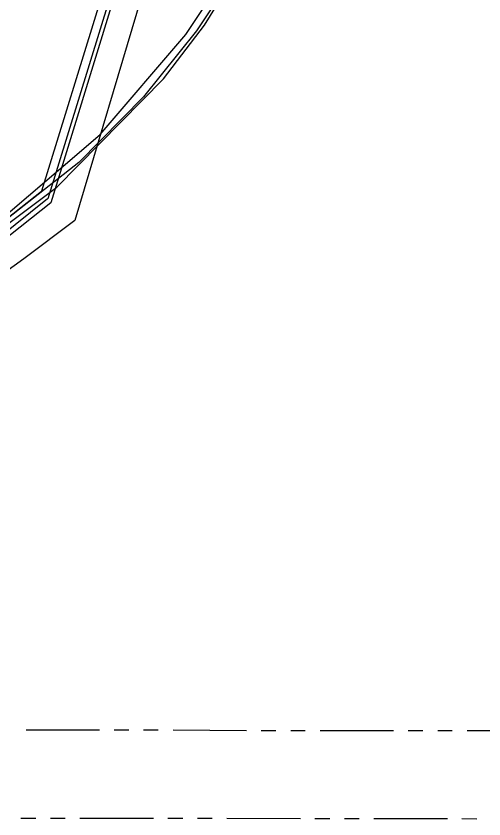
# Model space of a CAD drawing. Header units: feet. Extents: x -84 to 198, y -22 to 181.
# Drawn here: x 119.54 to 135.45, y 6.63 to 33.94 of the extents above; entities that cross this region are included whole.
import ezdxf

# ---------------------------------------------------------------- set-up
doc = ezdxf.new("R2010")
doc.units = ezdxf.units.FT
doc.layers.add('A-AREA-UNIDAD', color=30, linetype='CONTINUOUS')
doc.layers.add('A-LINEA', color=7, linetype='CONTINUOUS')

msp = doc.modelspace()

# ---------------------------------------------------------------- linework, layer by layer
at = {"layer": 'A-AREA-UNIDAD'}
for points in [[(127.008, 35.4489), (125.68, 33.44), (123.872, 31.2), (121.68, 28.96), (115.872, 24.4089), (109.44, 20.1956), (102.112, 16.32), (96.192, 13.7956), (90.16, 11.7156), (82.432, 9.6889), (90.72, 11.8044), (99.392, 15.0044), (106.32, 18.3289), (114.368, 23.2), (120.928, 28.1244), (124.56, 31.8044), (125.952, 33.6356), (127.76, 36.5689)], [(61.68, 7.8756), (67.328, 7.8756), (73.44, 8.2844), (82.08, 9.6), (82.24, 10.0089), (90.24, 12), (96.16, 14.0444), (102.16, 16.6044), (107.872, 19.5556), (113.152, 22.8089), (118.688, 26.7556), (122.4, 29.92), (125.312, 33.3156), (126.88, 35.68)]]:
    msp.add_lwpolyline(points, dxfattribs=at)
at = {"layer": 'A-LINEA'}
for p, q in [((120.6271, 27.7412), (130.1854, 58.7435)), ((120.7285, 27.6071), (130.3389, 58.7925)), ((120.416, 27.9992), (129.8657, 58.649)), ((121.5473, 27.0062), (130.6986, 57.6547)), ((119.88, 9.6578), (122.3733, 9.6578)), ((122.88, 9.6578), (123.3733, 9.6578)), ((123.88, 9.6578), (124.3733, 9.6578)), ((124.88, 9.6578), (127.3733, 9.6444)), ((127.88, 9.6444), (128.3733, 9.6444)), ((128.88, 9.6444), (129.3733, 9.6444)), ((129.88, 9.6444), (132.3733, 9.6444)), ((132.88, 9.6444), (133.3733, 9.6444)), ((133.88, 9.6444), (134.3733, 9.6444)), ((134.88, 9.6444), (137.3733, 9.6311)), ((119.7067, 6.6578), (120.2133, 6.6578)), ((120.7067, 6.6578), (121.2133, 6.6578)), ((121.7067, 6.6578), (124.2133, 6.6578)), ((124.7067, 6.6578), (125.2133, 6.6578)), ((125.7067, 6.6578), (126.2133, 6.6578)), ((126.7067, 6.6578), (129.2133, 6.6444)), ((129.7067, 6.6444), (130.2133, 6.6444)), ((130.7067, 6.6444), (131.2133, 6.6444)), ((131.7067, 6.6444), (134.2133, 6.6444)), ((134.7067, 6.6444), (135.2133, 6.6311))]:
    msp.add_line(p, q, dxfattribs=at)
for points in [[(104.2, 17.4711), (106.1067, 18.4711), (108, 19.4978), (109.8533, 20.5778), (111.68, 21.7111), (113.4933, 22.8844), (115.2667, 24.0978), (117.0133, 25.3511), (118.72, 26.6578), (120.4, 27.9911)], [(104.36, 17.1778), (106.2667, 18.1644), (108.16, 19.2044), (110.0267, 20.2978), (111.8667, 21.4311), (113.68, 22.6044), (115.4533, 23.8178), (117.2, 25.0844), (118.92, 26.3911), (120.6133, 27.7378)], [(104.4267, 17.0311), (106.3467, 18.0178), (108.24, 19.0711), (110.1067, 20.1511), (111.96, 21.2844), (113.7733, 22.4711), (115.5467, 23.6844), (117.3067, 24.9511), (119.0267, 26.2578), (120.72, 27.6044)], [(102.92, 15.7911), (104.8933, 16.7111), (106.84, 17.6711), (108.7733, 18.6844), (110.68, 19.7511), (112.56, 20.8444), (114.4133, 21.9911), (116.24, 23.1911), (118.0267, 24.4178), (119.8, 25.6978), (121.5333, 27.0044)]]:
    msp.add_lwpolyline(points, dxfattribs=at)

doc.saveas('drawing.dxf')
